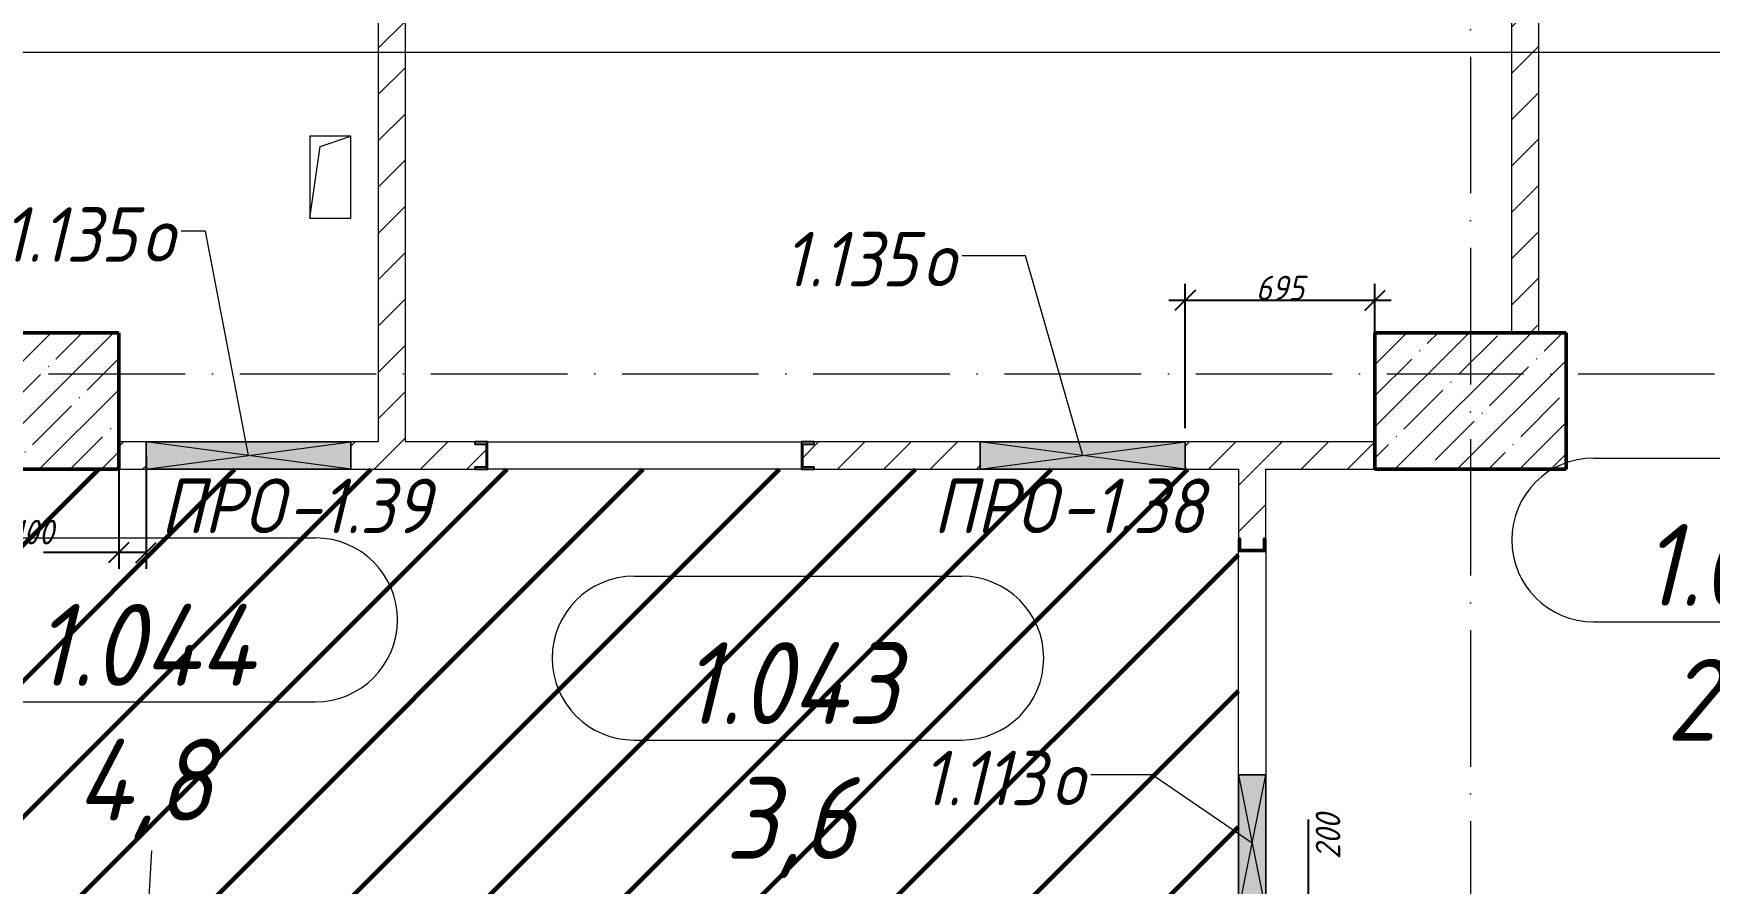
# Model space of a CAD drawing. Header units: millimetres. Extents: x -606178 to 312196, y -19338 to 632709.
# Drawn here: x -347943 to -341806, y 531958 to 535071 of the extents above; entities that cross this region are included whole.
import ezdxf

# ---------------------------------------------------------------- set-up
doc = ezdxf.new("R2010")
doc.units = ezdxf.units.MM
doc.linetypes.add('50_200_ШТРИХ_1Т_ш5_п1_п1_', pattern=[700, 500, -100, 0, -100])
for name, color, linetype, lineweight in [('6.4.1) Окр пт с инж. ПТ2.16', 3, 'Continuous', 60), ('A-____-____-DIMS', 7, 'Continuous', 9), ('A-DETL-GENF-OTLN', 7, 'Continuous', 9), ('A-GENM-____-IDEN', 7, 'Continuous', 9), ('A-GENM-____-MCUT', 7, 'Continuous', 25), ('A-GENM-____-OTLN', 7, 'Continuous', 9), ('A-GENM-____-OTLN-1', 7, 'Continuous', 25), ('A-GLAZ-____-IDEN', 7, 'Continuous', 9), ('A-GLAZ-____-OTLN', 7, 'Continuous', 9), ('A-WALL-____-PATT-1', 7, 'Continuous', 9), ('A-WALL-FNSH-MCUT-1', 7, 'Continuous', 9), ('I-WALL-____-OTLN', 7, 'Continuous', 9), ('S-COLS-____-MCUT', 7, 'Continuous', 50), ('S-COLS-____-OTLN', 7, 'Continuous', 9), ('S-GRID-____-OTLN-1', 7, '50_200_ШТРИХ_1Т_ш5_п1_п1_', 9)]:
    doc.layers.add(name, color=color, linetype=linetype, lineweight=lineweight)
doc.layers.add('A-AREA-IDEN-1', color=7, linetype='Continuous', lineweight=9, true_color=0x000000)
doc.layers.add('G-____-____-SYMB-1', color=9, linetype='Continuous', lineweight=9, true_color=0x808080)
doc.styles.add('ISOCPEUR_I', font='isocpeui.ttf', dxfattribs={"width": 0.9, "height": 2.5})
doc.styles.add('ISOCPEUR_I_11', font='isocpeui.ttf', dxfattribs={"width": 0.9, "height": 200})
doc.styles.add('ISOCPEUR_I_7', font='isocpeui.ttf', dxfattribs={"width": 0.9, "height": 90})
doc.dimstyles.new('ISO-1_8_0_9К_СРЕДНИЙ_Кладочные_1', dxfattribs={"dimscale": 304.8, "dimtxt": 89.638306, "dimasz": 0.246063, "dimexe": 0.19685, "dimexo": 0, "dimgap": 0, "dimtad": 1, "dimdec": 3, "dimrnd": 0.001, "dimdsep": 46, "dimtxsty": 'ISOCPEUR_I_7', "dimblk1": 'OBLIQUE', "dimblk2": 'OBLIQUE', "dimsah": 1, "dimcen": 0.09, "dimdle": 0.19685, "dimazin": 0, "dimtfac": 1, "dimtdec": 4, "dimtix": 1, "dimtmove": 0, "dimatfit": 3, "dimfxl": 1, "dimtvp": 1, "dimtolj": 1, "dimtzin": 0, "dimarcsym": 2})
doc.dimstyles.new('ISO-1_8_0_9К_СРЕДНИЙ_Кладочные_2', dxfattribs={"dimscale": 304.8, "dimtxt": 89.638306, "dimasz": 0.246063, "dimexe": 0.19685, "dimexo": 0, "dimgap": 0, "dimtad": 1, "dimdec": 3, "dimrnd": 0.001, "dimdsep": 46, "dimtxsty": 'ISOCPEUR_I_7', "dimblk1": 'OBLIQUE', "dimblk2": 'OBLIQUE', "dimsah": 1, "dimcen": 0.09, "dimdle": 0.19685, "dimazin": 0, "dimtfac": 1, "dimtdec": 4, "dimtix": 1, "dimtmove": 1, "dimatfit": 3, "dimfxl": 1, "dimtvp": 1, "dimtolj": 1, "dimtzin": 0, "dimarcsym": 2})
pattern_1 = [(45, (-425830.77, 451794.26), (-84.85281, 84.85281), [])]

# ---------------------------------------------------------------- blocks, each defined once
blk = doc.blocks.new('BSC_Колонна _Прямоугольная - 500х700-V163-АР1_План отверстий 1 этажа в осях 1-64_Ю-ЯЯ')
at = {"layer": 'S-COLS-____-OTLN'}
h = blk.add_hatch(dxfattribs=at)
h.set_pattern_fill('FP_175', color=256, style=0, pattern_type=2)
h.set_pattern_definition([(315, (-81931.04, 77850), (114.04925, 114.04925), []), (315, (-81931.04, 77735.95), (114.04925, 114.04925), [201.613, -40.323, 3.353, -36.97])])
h.paths.add_polyline_path([(-250, 350), (-250, -350), (250, -350), (250, 350), (-150, 350)], flags=0)
at = {"layer": 'S-COLS-____-MCUT'}
for p, q in [((-250, 350), (-250, -350)), ((250, 350), (-150, 350)), ((250, -350), (250, 350)), ((-250, -350), (250, -350))]:
    blk.add_line(p, q, dxfattribs=at)
blk = doc.blocks.new('BSC_Колонна _Прямоугольная - 500х700-V164-АР1_План отверстий 1 этажа в осях 1-64_Ю-ЯЯ')
at = {"layer": 'S-COLS-____-OTLN'}
h = blk.add_hatch(dxfattribs=at)
h.set_pattern_fill('FP_176', color=256, style=0, pattern_type=2)
h.set_pattern_definition([(315, (-81931.04, 83150), (114.04925, 114.04925), []), (315, (-81931.04, 83035.95), (114.04925, 114.04925), [201.613, -40.323, 3.353, -36.97])])
h.paths.add_polyline_path([(-250, -350), (250, -350), (250, 350), (-250, 350)], flags=0)
at = {"layer": 'S-COLS-____-MCUT'}
for p, q in [((250, 350), (-250, 350)), ((-250, 350), (-250, -350)), ((250, -350), (250, 350)), ((-250, -350), (250, -350))]:
    blk.add_line(p, q, dxfattribs=at)
blk = doc.blocks.new('154_Стойка_СКБ_Швеллер - СМ-2230_100-28215779-АР1_План отверстий 1 этажа в осях 1-64_Ю-ЯЯ')
at = {"layer": 'A-GENM-____-MCUT'}
for p, q in [((171, 50), (125, 50)), ((125, 50), (125, -50)), ((129.5, 42.4), (171, 42.4)), ((129.5, -42.4), (129.5, 42.4)), ((171, 42.4), (171, 50)), ((125, -50), (171, -50)), ((171, -42.4), (129.5, -42.4)), ((171, -50), (171, -42.4))]:
    blk.add_line(p, q, dxfattribs=at)
blk = doc.blocks.new('AR_Отверстие прямоугольное _в плите_ - AR_Отверстие прямоугольное _в плите_-30459760-АР1_План отверстий 1 этажа в осях 1-64_Ю-ЯЯ')
at = {"layer": 'A-GENM-____-OTLN'}
for p, q in [((75, 150), (-75, 150)), ((-75, 150), (-75, -150)), ((-37.5, 112.5), (75, 150)), ((75, -150), (75, 150)), ((-75, -150), (-37.5, 112.5)), ((-75, -150), (75, -150))]:
    blk.add_line(p, q, dxfattribs=at)
blk = doc.blocks.new('AR_Отверстие прямоугольное _в стене__БезПР - AR_Отверстие прямоугольное _в стене__БезПР-36427942-АР1_План отверстий 1 этажа в осях 1-64_Ю-ЯЯ')
at = {"layer": 'A-GLAZ-____-OTLN'}
blk.add_hatch(color=256, dxfattribs=at).paths.add_polyline_path([(-250, -50), (250, -50), (250, 50), (-250, 50)], flags=0)
at = {"layer": 'A-DETL-GENF-OTLN'}
for p, q in [((-250, -50), (-250, 50)), ((-250, 50), (250, 50)), ((250, 50), (-250, -50)), ((-250, 50), (250, -50)), ((250, 50), (-250, 50)), ((-250, 50), (-250, -50)), ((250, 50), (250, -50)), ((250, -50), (250, 50)), ((250, -50), (-250, -50)), ((-250, -50), (250, -50))]:
    blk.add_line(p, q, dxfattribs=at)
at = {"layer": 'A-GLAZ-____-OTLN'}
blk.add_line((250, 50), (-250, 50), dxfattribs=at)
blk = doc.blocks.new('AR_Отверстие прямоугольное _в стене_ - AR_Отверстие прямоугольное _в стене__ОВ-36708749-АР1_План отверстий 1 этажа в осях 1-64_Ю-ЯЯ')
at = {"layer": 'A-GLAZ-____-OTLN'}
blk.add_hatch(color=256, dxfattribs=at).paths.add_polyline_path([(-375, 50), (-375, -50), (375, -50), (375, 50)], flags=0)
at = {"layer": 'A-DETL-GENF-OTLN'}
for p, q in [((-375, -50), (-375, 50)), ((-375, 50), (375, 50)), ((375, 50), (-375, -50)), ((-375, 50), (375, -50)), ((375, 50), (-375, 50)), ((-375, 50), (-375, -50)), ((375, 50), (375, -50)), ((375, -50), (375, 50)), ((375, -50), (-375, -50)), ((-375, -50), (375, -50))]:
    blk.add_line(p, q, dxfattribs=at)
blk = doc.blocks.new('AR_Отверстие прямоугольное _в стене_ - AR_Отверстие прямоугольное _в стене__ОВ-36709178-АР1_План отверстий 1 этажа в осях 1-64_Ю-ЯЯ')
at = {"layer": 'A-GLAZ-____-OTLN'}
blk.add_hatch(color=256, dxfattribs=at).paths.add_polyline_path([(-375, 50), (-375, -50), (375, -50), (375, 50)], flags=0)
at = {"layer": 'A-DETL-GENF-OTLN'}
for p, q in [((-375, -50), (-375, 50)), ((-375, 50), (375, 50)), ((375, 50), (-375, -50)), ((-375, 50), (375, -50)), ((375, 50), (-375, 50)), ((-375, 50), (-375, -50)), ((375, 50), (375, -50)), ((375, -50), (375, 50)), ((375, -50), (-375, -50)), ((-375, -50), (375, -50))]:
    blk.add_line(p, q, dxfattribs=at)
blk = doc.blocks.new('_Oblique')
at = {"color": 0, "linetype": 'ByBlock', "lineweight": -2}
blk.add_line((-0.5, -0.5), (0.5, 0.5), dxfattribs=at)
blk = doc.blocks.new('*D4524')
at = {"layer": 'A-____-____-DIMS', "color": 0, "lineweight": -2, "transparency": 16777216}
for p, q in [((-347530.8, 533523.3), (-347530.8, 533110)), ((-347630.8, 533475.3), (-347630.8, 533110)), ((-347630.8, 533170), (-347905.8, 533170)), ((-347530.8, 533170), (-347690.8, 533170))]:
    blk.add_line(p, q, dxfattribs=at)
at = {"layer": 'Defpoints', "color": 0, "transparency": 16777216}
for p in [(-347530.8, 533523.3), (-347630.8, 533475.3), (-347530.8, 533170)]:
    blk.add_point(p, dxfattribs=at)
at = {"layer": 'A-____-____-DIMS', "color": 0, "lineweight": -2, "transparency": 16777216, "xscale": 75, "yscale": 75, "zscale": 75, "rotation": 180}
blk.add_blockref('_Oblique', (-347630.8, 533170), dxfattribs=at)
at = {"layer": 'A-____-____-DIMS', "color": 0, "lineweight": -2, "transparency": 16777216, "xscale": 75, "yscale": 75, "zscale": 75}
blk.add_blockref('_Oblique', (-347530.8, 533170), dxfattribs=at)
at = {"layer": 'A-____-____-DIMS', "color": 0, "transparency": 16777216, "insert": (-348019.7, 533290), "char_height": 90, "width": 368.207, "attachment_point": 1, "line_spacing_factor": 1.149209, "style": 'ISOCPEUR_I_7'}
blk.add_mtext('\\A1;100', dxfattribs=at)
blk = doc.blocks.new('*D4525')
at = {"layer": 'A-____-____-DIMS', "color": 0, "lineweight": -2, "transparency": 16777216}
for p, q in [((-343725.8, 533625.3), (-343725.8, 534154.1)), ((-343030.8, 533975.3), (-343030.8, 534154.1)), ((-343785.8, 534094.1), (-342970.8, 534094.1))]:
    blk.add_line(p, q, dxfattribs=at)
at = {"layer": 'Defpoints', "color": 0, "transparency": 16777216}
for p in [(-343030.8, 534094.1), (-343030.8, 533975.3), (-343725.8, 533625.3)]:
    blk.add_point(p, dxfattribs=at)
at = {"layer": 'A-____-____-DIMS', "color": 0, "lineweight": -2, "transparency": 16777216, "xscale": 75, "yscale": 75, "zscale": 75, "rotation": 180}
blk.add_blockref('_Oblique', (-343725.8, 534094.1), dxfattribs=at)
at = {"layer": 'A-____-____-DIMS', "color": 0, "lineweight": -2, "transparency": 16777216, "xscale": 75, "yscale": 75, "zscale": 75}
blk.add_blockref('_Oblique', (-343030.8, 534094.1), dxfattribs=at)
at = {"layer": 'A-____-____-DIMS', "color": 0, "transparency": 16777216, "insert": (-343378.3, 534139.1), "char_height": 90, "width": 409.578, "attachment_point": 5, "style": 'ISOCPEUR_I_7'}
blk.add_mtext('\\A1;695', dxfattribs=at)
blk = doc.blocks.new('*D4526')
at = {"layer": 'A-____-____-DIMS', "color": 0, "lineweight": -2, "transparency": 16777216}
for p, q in [((-343273.7, 531855.3), (-343273.7, 532191.8)), ((-343273.7, 531655.3), (-343273.7, 531915.3)), ((-343430.8, 531855.3), (-343213.7, 531855.3)), ((-342966.4, 531655.3), (-343333.7, 531655.3))]:
    blk.add_line(p, q, dxfattribs=at)
at = {"layer": 'Defpoints', "color": 0, "transparency": 16777216}
for p in [(-343430.8, 531855.3), (-343273.7, 531655.3), (-342966.4, 531655.3)]:
    blk.add_point(p, dxfattribs=at)
at = {"layer": 'A-____-____-DIMS', "color": 0, "lineweight": -2, "transparency": 16777216, "xscale": 75, "yscale": 75, "zscale": 75}
for p, rotation in [((-343273.7, 531855.3), 90), ((-343273.7, 531655.3), 270)]:
    blk.add_blockref('_Oblique', p, dxfattribs=dict(at, rotation=rotation))
at = {"layer": 'A-____-____-DIMS', "color": 0, "transparency": 16777216, "insert": (-343247.6, 532047), "char_height": 90, "width": 409.578, "attachment_point": 1, "rotation": 90, "line_spacing_factor": 1.149209, "style": 'ISOCPEUR_I_7'}
blk.add_mtext('\\A1;200', dxfattribs=at)
blk = doc.blocks.new('AAR_СКБ_Марка_помещения_1_5 ммп - Номер _ Площадь-27962135-АИ_План этажа_Стены_1')
at = {"layer": 'A-AREA-IDEN-1'}
for p, q in [((-2.987, 3), (3.013, 3)), ((-2.987, 0), (3.013, 0))]:
    blk.add_line(p, q, dxfattribs=at)
for centre, start, end in [((-2.987, 1.5), 90, 270), ((3.013, 1.5), 270, 90)]:
    blk.add_arc(centre, 1.5, start, end, dxfattribs=at)

msp = doc.modelspace()

# ---------------------------------------------------------------- hatches: boundary and pattern name
at = {"layer": '6.4.1) Окр пт с инж. ПТ2.16'}
h = msp.add_hatch(dxfattribs=at)
h.set_pattern_fill('ANSI31', color=256, scale=111)
h.paths.add_polyline_path([(-348330.7712, 529160.3011), (-348330.7712, 529310.3011), (-348330.7712, 529475.3011), (-348330.7712, 529975.3011), (-348330.7712, 531655.3011), (-348076.7712, 531655.3011), (-348030.7712, 531655.3011), (-347030.7712, 531655.3011), (-346984.7712, 531655.3011), (-344916.7712, 531655.3011), (-344870.7712, 531655.3011), (-343870.7712, 531655.3011), (-343824.7712, 531655.3011), (-343530.7712, 531655.3011), (-343530.7712, 531855.3011), (-343530.7712, 532355.3011), (-343530.7712, 533175.3011), (-343530.7712, 533221.3011), (-343530.7712, 533475.3011), (-343725.7712, 533475.3011), (-344475.7712, 533475.3011), (-345084.7712, 533475.3011), (-345130.7712, 533475.3011), (-346280.7712, 533475.3011), (-346326.7712, 533475.3011), (-346780.7712, 533475.3011), (-347530.7712, 533475.3011), (-347630.7712, 533475.3011), (-348330.7712, 533475.3011), (-348830.7712, 533475.3011), (-349084.7712, 533475.3011), (-349130.7712, 533475.3011), (-350280.7712, 533475.3011), (-350326.7712, 533475.3011), (-350580.7712, 533475.3011), (-350880.7712, 533475.3011), (-350880.7712, 527625.3011), (-350580.7712, 527625.3011), (-350580.7712, 527125.3011), (-350880.7712, 527125.3011), (-350880.7712, 522175.3011), (-350580.7712, 522175.3011), (-350580.7712, 521925.3011), (-348630.7712, 521925.3011), (-348330.7712, 521925.3011), (-348330.7712, 522175.3011), (-348330.7712, 524850.3011), (-348330.7712, 526100.3011), (-348330.7712, 527125.3011), (-348330.7712, 527625.3011)])
at = {"layer": 'A-WALL-____-PATT-1'}
h = msp.add_hatch(dxfattribs=at)
h.set_pattern_fill('FP_4', color=256, style=0, pattern_type=2)
h.set_pattern_definition(pattern_1)
h.paths.add_polyline_path([(-346580.7712, 533575.3011), (-346580.7712, 535325.3011), (-346583.7712, 535325.3011), (-346583.7712, 535372.3011), (-346677.7712, 535372.3011), (-346677.7712, 535325.3011), (-346680.7712, 535325.3011), (-346680.7712, 533575.3011)], flags=0)
h.paths.add_polyline_path([(-346580.7712, 535375.3011), (-346580.7712, 536425.3011), (-346680.7712, 536425.3011), (-346680.7712, 535375.3011), (-346583.7712, 535375.3011)], flags=0)
h.paths.add_polyline_path([(-346680.7712, 536825.3011), (-346580.7712, 536825.3011), (-346580.7712, 537225.3011), (-346680.7712, 537225.3011)], flags=0)
h = msp.add_hatch(dxfattribs=at)
h.set_pattern_fill('FP_4', color=256, style=0, pattern_type=2)
h.set_pattern_definition(pattern_1)
h.paths.add_polyline_path([(-342530.7712, 533975.3011), (-342430.7712, 533975.3011), (-342430.7712, 536474.9536), (-342530.7712, 536474.9536), (-342530.7712, 534849.8788)], flags=0)
h.paths.add_polyline_path([(-342530.7712, 536774.9536), (-342430.7712, 536774.9536), (-342430.7712, 536974.9536), (-342530.7712, 536974.9536)], flags=0)
h = msp.add_hatch(dxfattribs=at)
h.set_pattern_fill('FP_4', color=256, style=0, pattern_type=2)
h.set_pattern_definition(pattern_1)
h.paths.add_polyline_path([(-343030.7712, 533475.3011), (-343030.7712, 533575.3011), (-343725.7712, 533575.3011), (-343725.7712, 533475.3011), (-343430.7712, 533475.3011)], flags=0)
h.paths.add_polyline_path([(-346780.7712, 533475.3011), (-346326.7712, 533475.3011), (-346326.7712, 533482.9011), (-346285.2712, 533482.9011), (-346285.2712, 533567.7011), (-346326.7712, 533567.7011), (-346326.7712, 533575.3011), (-346780.7712, 533575.3011), (-346780.7712, 533482.9011)], flags=0)
h.paths.add_polyline_path([(-347630.7712, 533475.3011), (-347530.7712, 533475.3011), (-347530.7712, 533575.3011), (-347630.7712, 533575.3011)], flags=0)
h.paths.add_polyline_path([(-344475.7712, 533475.3011), (-344475.7712, 533575.3011), (-345084.7712, 533575.3011), (-345084.7712, 533567.7011), (-345126.2712, 533567.7011), (-345126.2712, 533482.9011), (-345084.7712, 533482.9011), (-345084.7712, 533475.3011), (-344541.1492, 533475.3011)], flags=0)
h = msp.add_hatch(dxfattribs=at)
h.set_pattern_fill('FP_4', color=256, style=0, pattern_type=2)
h.set_pattern_definition(pattern_1)
h.paths.add_polyline_path([(-343530.7712, 531655.3011), (-343430.7712, 531655.3011), (-343430.7712, 531855.3011), (-343530.7712, 531855.3011)], flags=0)
h.paths.add_polyline_path([(-343438.3712, 533179.8011), (-343438.3712, 533221.3011), (-343430.7712, 533221.3011), (-343430.7712, 533475.3011), (-343530.7712, 533475.3011), (-343530.7712, 533221.3011), (-343523.1712, 533221.3011), (-343523.1712, 533179.8011)], flags=0)

# ---------------------------------------------------------------- linework, layer by layer
at = {"layer": 'A-AREA-IDEN-1'}
msp.add_line((-347563.3144, 531091.9757), (-347509.8205, 532078.0441), dxfattribs=at)
at = {"layer": 'A-GLAZ-____-IDEN'}
for p, q in [((-347313.4042, 534347.5094), (-347402.1268, 534347.5094)), ((-347155.7712, 533525.3011), (-347313.4042, 534347.5094)), ((-344310.5904, 534257.2002), (-344542.6381, 534257.2002)), ((-344100.7712, 533525.3011), (-344310.5904, 534257.2002)), ((-343845.9504, 532356.4456), (-344071.0661, 532356.4456)), ((-343480.7712, 532105.3011), (-343845.9504, 532356.4456))]:
    msp.add_line(p, q, dxfattribs=at)
at = {"layer": 'A-WALL-FNSH-MCUT-1'}
for p, q in [((-342530.7712, 536474.9536), (-342530.7712, 533975.3011)), ((-342430.7712, 533975.3011), (-342430.7712, 536474.9536)), ((-346680.7712, 535325.3011), (-346680.7712, 533575.3011)), ((-346580.7712, 533575.3011), (-346580.7712, 535325.3011)), ((-347530.7712, 533575.3011), (-347630.7712, 533575.3011)), ((-346680.7712, 533575.3011), (-346780.7712, 533575.3011)), ((-346326.7712, 533575.3011), (-346580.7712, 533575.3011)), ((-344475.7712, 533575.3011), (-345084.7712, 533575.3011)), ((-343030.7712, 533575.3011), (-343725.7712, 533575.3011)), ((-347630.7712, 533475.3011), (-347530.7712, 533475.3011)), ((-346780.7712, 533475.3011), (-346326.7712, 533475.3011)), ((-345084.7712, 533475.3011), (-344475.7712, 533475.3011)), ((-343725.7712, 533475.3011), (-343530.7712, 533475.3011)), ((-343530.7712, 533475.3011), (-343530.7712, 533221.3011)), ((-343430.7712, 533475.3011), (-343030.7712, 533475.3011)), ((-343430.7712, 533221.3011), (-343430.7712, 533475.3011))]:
    msp.add_line(p, q, dxfattribs=at)
at = {"layer": 'G-____-____-SYMB-1'}
msp.add_line((-430745.3734, 535003.3117), (-321318.4174, 535003.3117), dxfattribs=at)
at = {"layer": 'I-WALL-____-OTLN'}
for p, q in [((-346280.7712, 533575.3011), (-345130.7712, 533575.3011)), ((-345130.7712, 533475.3011), (-346280.7712, 533475.3011)), ((-343530.7712, 532355.3011), (-343530.7712, 533175.3011)), ((-343430.7712, 533175.3011), (-343430.7712, 532355.3011))]:
    msp.add_line(p, q, dxfattribs=at)
at = {"layer": 'S-GRID-____-OTLN-1'}
for p, q in [((-342680.7712, 542687.1106), (-342680.7712, 491375.8881)), ((-430499.5414, 533825.3011), (-321756.3646, 533825.3011))]:
    msp.add_line(p, q, dxfattribs=at)

# ---------------------------------------------------------------- block references
at = {"layer": 'A-AREA-IDEN-1', "xscale": 199.9999999999999, "yscale": 199.9999999999999, "zscale": 199.9999999999999}
for p in [(-341632.5792, 532916.4203), (-347512.4029, 532623.4894), (-345146.3261, 532483.3458)]:
    msp.add_blockref('AAR_СКБ_Марка_помещения_1_5 ммп - Номер _ Площадь-27962135-АИ_План этажа_Стены_1', p, dxfattribs=at)
at = {"layer": 'A-GENM-____-OTLN'}
msp.add_blockref('AR_Отверстие прямоугольное _в плите_ - AR_Отверстие прямоугольное _в плите_-30459760-АР1_План отверстий 1 этажа в осях 1-64_Ю-ЯЯ', (-346855.7712, 534544.9536), dxfattribs=at)
at = {"layer": 'A-GENM-____-OTLN-1'}
for p, rotation in [((-346155.7712, 533525.3011), 180), ((-343480.7712, 533050.3011), 90)]:
    msp.add_blockref('154_Стойка_СКБ_Швеллер - СМ-2230_100-28215779-АР1_План отверстий 1 этажа в осях 1-64_Ю-ЯЯ', p, dxfattribs=dict(at, rotation=rotation))
msp.add_blockref('154_Стойка_СКБ_Швеллер - СМ-2230_100-28215779-АР1_План отверстий 1 этажа в осях 1-64_Ю-ЯЯ', (-345255.7712, 533525.3011), dxfattribs=at)
at = {"layer": 'A-GLAZ-____-OTLN'}
for name, p, rotation in [('AR_Отверстие прямоугольное _в стене_ - AR_Отверстие прямоугольное _в стене__ОВ-36709178-АР1_План отверстий 1 этажа в осях 1-64_Ю-ЯЯ', (-347155.7712, 533525.3011), 180), ('AR_Отверстие прямоугольное _в стене_ - AR_Отверстие прямоугольное _в стене__ОВ-36708749-АР1_План отверстий 1 этажа в осях 1-64_Ю-ЯЯ', (-344100.7712, 533525.3011), 180), ('AR_Отверстие прямоугольное _в стене__БезПР - AR_Отверстие прямоугольное _в стене__БезПР-36427942-АР1_План отверстий 1 этажа в осях 1-64_Ю-ЯЯ', (-343480.7712, 532105.3011), 90)]:
    msp.add_blockref(name, p, dxfattribs=dict(at, rotation=rotation))
at = {"layer": 'S-COLS-____-OTLN', "rotation": 89.9999999999999}
for name, p in [('BSC_Колонна _Прямоугольная - 500х700-V163-АР1_План отверстий 1 этажа в осях 1-64_Ю-ЯЯ', (-347980.7712, 533725.3011)), ('BSC_Колонна _Прямоугольная - 500х700-V164-АР1_План отверстий 1 этажа в осях 1-64_Ю-ЯЯ', (-342680.7712, 533725.3011))]:
    msp.add_blockref(name, p, dxfattribs=at)

# ---------------------------------------------------------------- texts
at = {"layer": 'A-AREA-IDEN-1', "char_height": 300, "attachment_point": 8, "line_spacing_factor": 1.139951, "style": 'ISOCPEUR_I'}
for s, insert, width in [('\\pxqc,t8.46667,16.93333,25.4,33.86667,42.33333,50.8,59.26667,67.73333,76.2,84.66667,93.13333,101.6,110.06667,118.53333,127,135.46667,143.93333,152.4,160.86667,169.33333,177.8,186.26667,194.73333,203.2,211.66667,220.13333,228.6,237.06667,245.53333,254,262.46667,270.93333;{1.039}', (-341658.0082, 532974.7502), 900), ('\\pxqc,t8.46667,16.93333,25.4,33.86667,42.33333,50.8,59.26667,67.73333,76.2,84.66667,93.13333,101.6,110.06667,118.53333,127,135.46667,143.93333,152.4,160.86667,169.33333,177.8,186.26667,194.73333,203.2,211.66667,220.13333,228.6,237.06667,245.53333,254,262.46667,270.93333;{1.044}', (-347537.832, 532681.8192), 980), ('\\pxqc,t8.46667,16.93333,25.4,33.86667,42.33333,50.8,59.26667,67.73333,76.2,84.66667,93.13333,101.6,110.06667,118.53333,127,135.46667,143.93333,152.4,160.86667,169.33333,177.8,186.26667,194.73333,203.2,211.66667,220.13333,228.6,237.06667,245.53333,254,262.46667,270.93333;{1.043}', (-345171.7551, 532541.6756), 940), ('\\pxqc,t8.46667,16.93333,25.4,33.86667,42.33333,50.8,59.26667,67.73333,76.2,84.66667,93.13333,101.6,110.06667,118.53333,127,135.46667,143.93333,152.4,160.86667,169.33333,177.8,186.26667,194.73333,203.2,211.66667,220.13333,228.6,237.06667,245.53333,254,262.46667,270.93333;{21,9}', (-341658.0082, 532410.8022), 702), ('\\pxqc,t8.46667,16.93333,25.4,33.86667,42.33333,50.8,59.26667,67.73333,76.2,84.66667,93.13333,101.6,110.06667,118.53333,127,135.46667,143.93333,152.4,160.86667,169.33333,177.8,186.26667,194.73333,203.2,211.66667,220.13333,228.6,237.06667,245.53333,254,262.46667,270.93333;{4,8}', (-347536.832, 532117.8713), 582), ('\\pxqc,t8.46667,16.93333,25.4,33.86667,42.33333,50.8,59.26667,67.73333,76.2,84.66667,93.13333,101.6,110.06667,118.53333,127,135.46667,143.93333,152.4,160.86667,169.33333,177.8,186.26667,194.73333,203.2,211.66667,220.13333,228.6,237.06667,245.53333,254,262.46667,270.93333;{3,6}', (-345170.7551, 531977.7277), 542)]:
    msp.add_mtext(s, dxfattribs=dict(at, insert=insert, width=width))
at = {"layer": 'A-GENM-____-IDEN', "char_height": 200, "attachment_point": 1, "style": 'ISOCPEUR_I_11'}
for s, insert, width in [('ПРО', (-347477.6566, 533440.9874), 562.784625), ('-1.39', (-347013.3128, 533440.9874), 663.79725), ('ПРО', (-344648.5166, 533440.9874), 562.784625), ('-1.38', (-344184.1728, 533440.9874), 663.79725)]:
    msp.add_mtext(s, dxfattribs=dict(at, insert=insert, width=width))
at = {"layer": 'A-GLAZ-____-IDEN', "char_height": 200, "attachment_point": 1, "style": 'ISOCPEUR_I_11'}
for s, insert, width in [('1.135', (-348056.98, 534435.1239), 620.506125), ('\\fISOCPEUR|b0|i1|c204|p34|;\\W.9;о', (-347545.0113, 534435.1239), 158.734125), ('1.135', (-345197.4913, 534344.8148), 620.506125), ('\\fISOCPEUR|b0|i1|c204|p34|;\\W.9;о', (-344685.5226, 534344.8148), 158.734125), ('1.113', (-344689.9166, 532444.0602), 577.215), ('\\fISOCPEUR|b0|i1|c204|p34|;\\W.9;о', (-344213.6666, 532444.0602), 158.734125)]:
    msp.add_mtext(s, dxfattribs=dict(at, insert=insert, width=width))

# ---------------------------------------------------------------- dimensions: what is measured, and where the dimension line sits
at = {"layer": 'A-____-____-DIMS'}
dim = msp.add_linear_dim(base=(-343030.7712, 534094.1192), p1=(-343725.7712, 533625.3011), p2=(-343030.7712, 533975.3011), dimstyle='ISO-1_8_0_9К_СРЕДНИЙ_Кладочные_2', override={"dimpost": '<>', "dimfxl": 778.154869}, dxfattribs=at)
dim.commit()
dim.dimension.update_dxf_attribs({"geometry": '*D4525', "text_midpoint": (-343378.2712, 534139.1192)})
dim = msp.add_linear_dim(base=(-347530.7712, 533170.0359), p1=(-347630.7712, 533475.3011), p2=(-347530.7712, 533523.2744), dimstyle='ISO-1_8_0_9К_СРЕДНИЙ_Кладочные_1', override={"dimpost": '<>', "dimfxl": 110.911838}, dxfattribs=at)
dim.commit()
dim.dimension.update_dxf_attribs({"geometry": '*D4524', "text_midpoint": (-347835.6209, 533170.0359), "dimtype": 160})
dim = msp.add_linear_dim(base=(-343273.6583, 531655.3011), p1=(-343430.7712, 531855.3011), p2=(-342966.3984, 531655.3011), angle=90, dimstyle='ISO-1_8_0_9К_СРЕДНИЙ_Кладочные_1', override={"dimpost": '<>', "dimfxl": 505.610628}, dxfattribs=at)
dim.commit()
dim.dimension.update_dxf_attribs({"geometry": '*D4526', "text_midpoint": (-343187.6264, 532191.79), "dimtype": 160, "text_rotation": 90})

doc.saveas('drawing.dxf')
